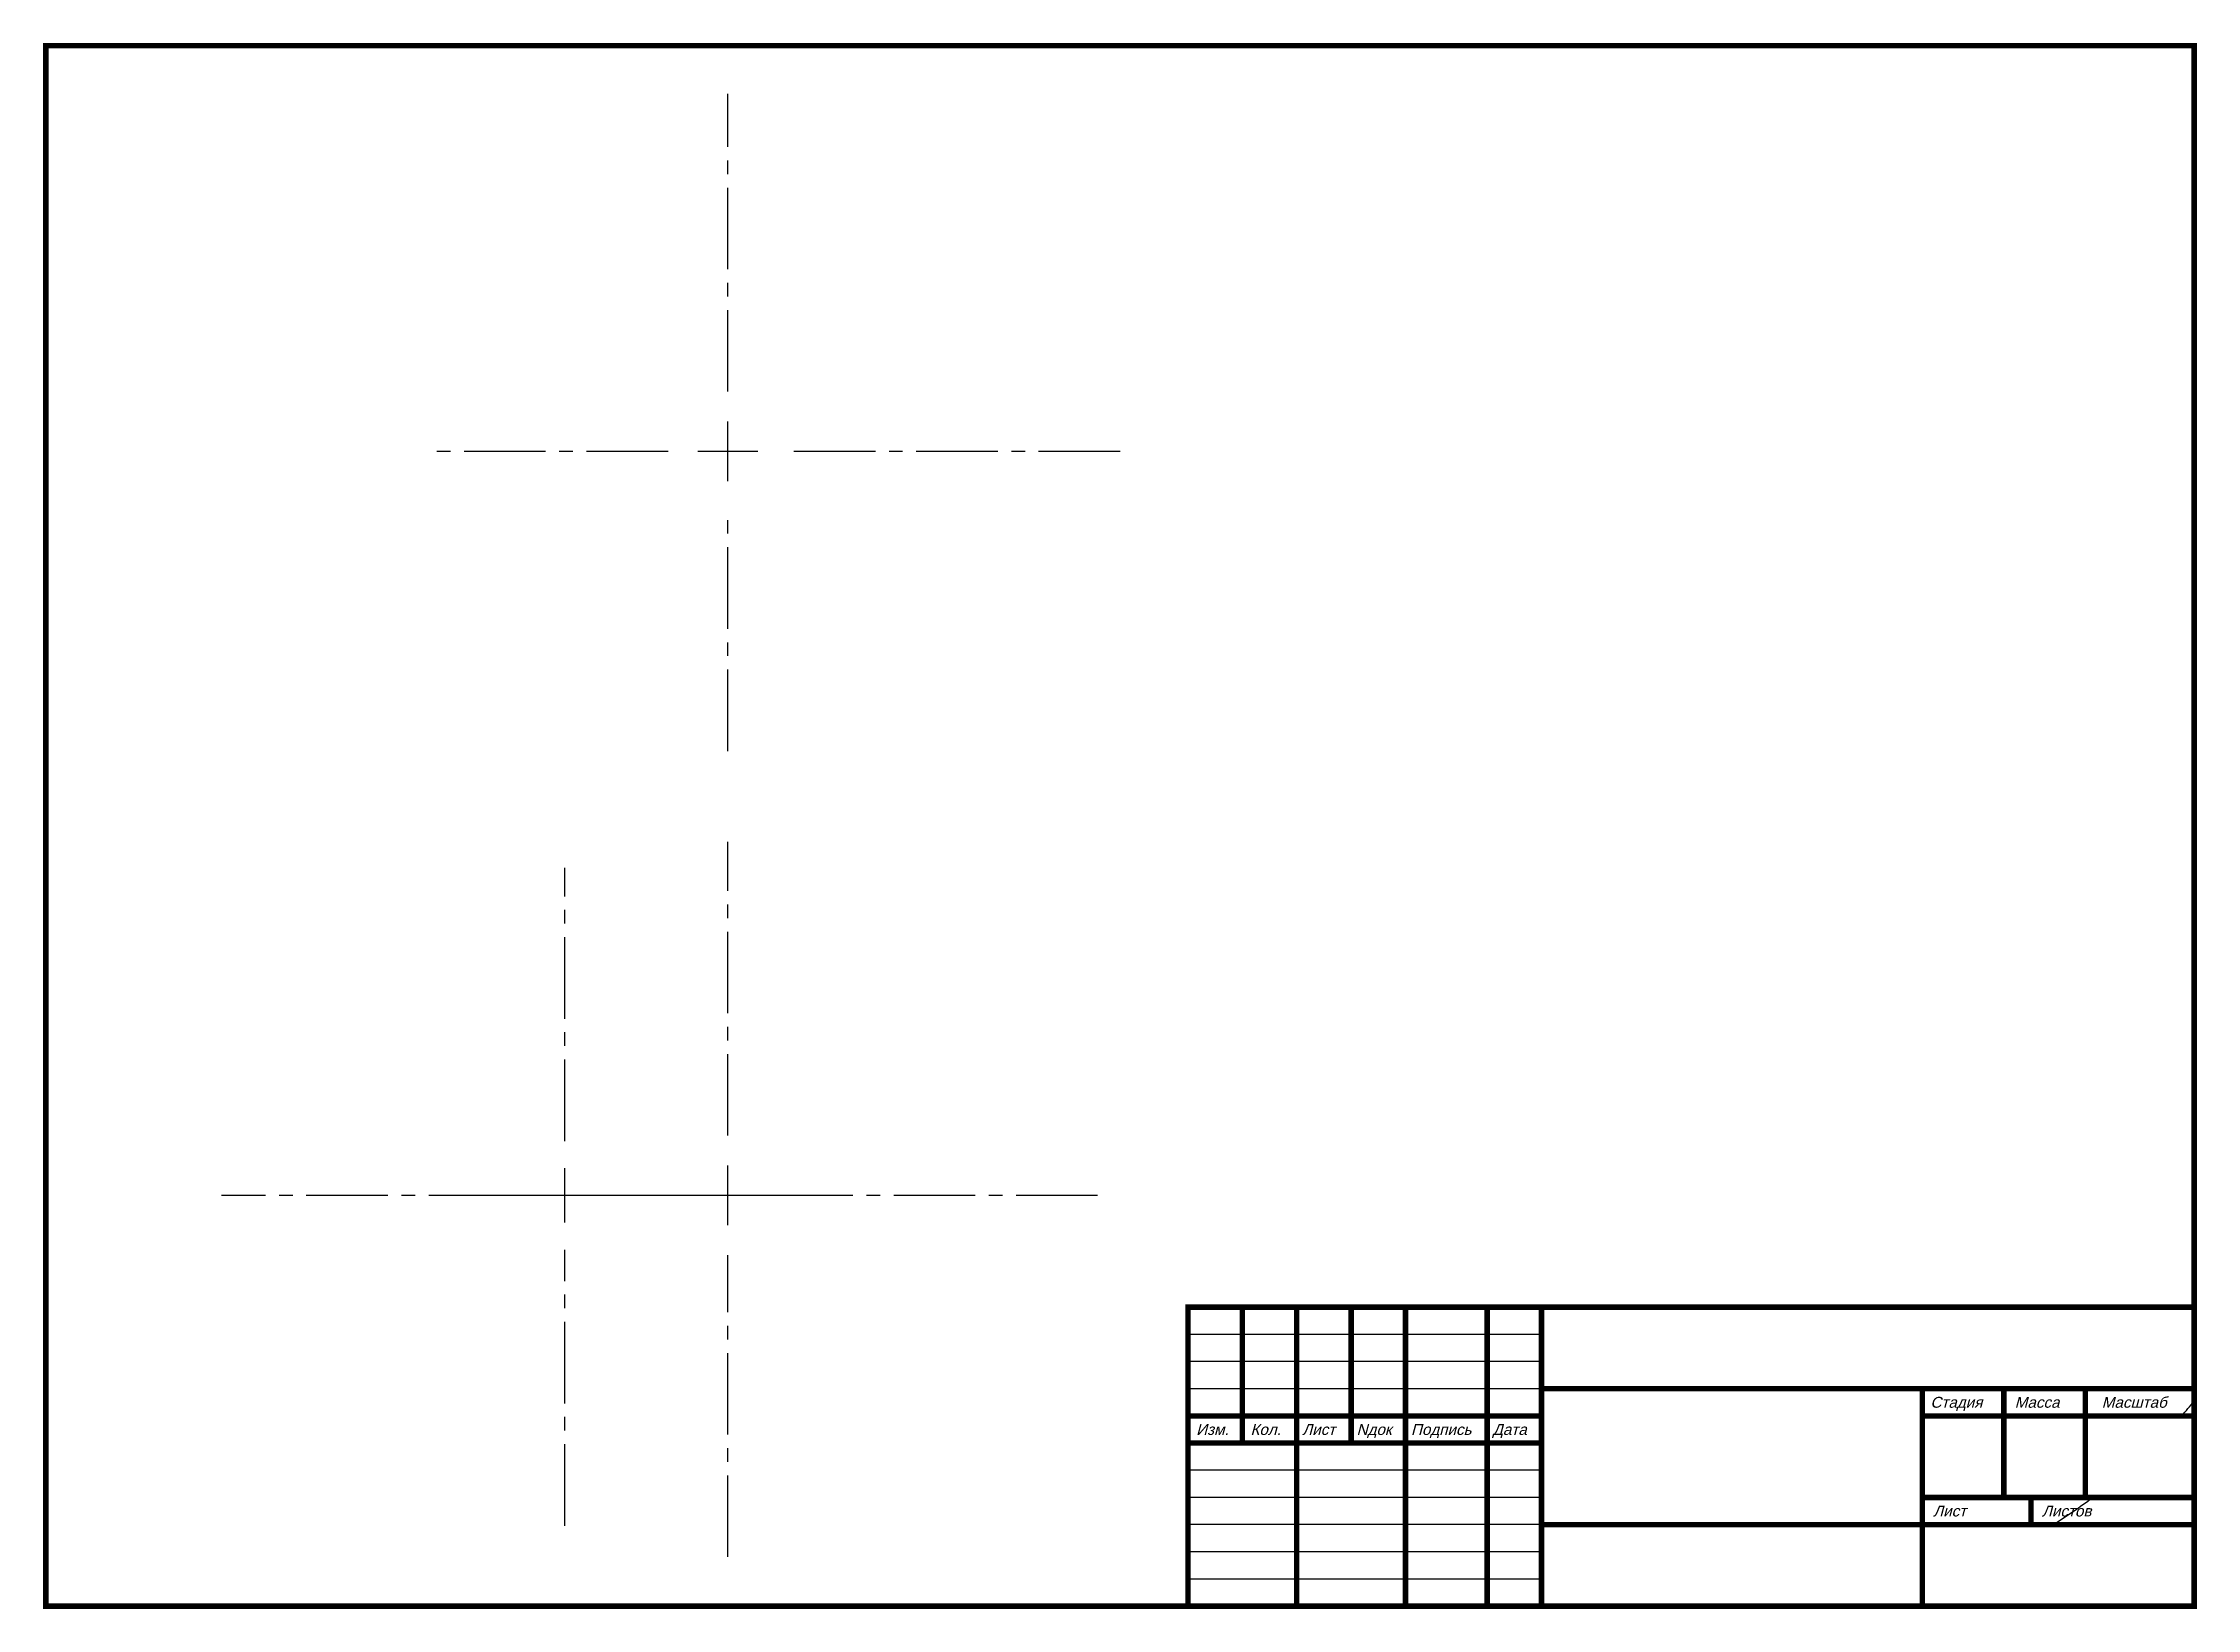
# Paper-space layout 'Лист1' of a CAD drawing. Header units: inches, sheet in millimetres. Extents: x 16 to 412, y -4 to 284.
import ezdxf

# ---------------------------------------------------------------- set-up
doc = ezdxf.new("R2010")
doc.units = ezdxf.units.IN
doc.header["$MEASUREMENT"] = 0
doc.linetypes.add('CENTER2', pattern=[1.125, 0.75, -0.125, 0.125, -0.125])
doc.layers.add('аннотация', color=250, linetype='CENTER2')
doc.styles.get("Standard").update_dxf_attribs({"font": 'arial.ttf'})

# ---------------------------------------------------------------- blocks, each defined once
blk = doc.blocks.new('*U24')
at = {"layer": 'аннотация', "color": 0, "linetype": 'CENTER2', "ltscale": 20, "transparency": 16777216}
for p, q in [((0, 11), (0, 65.78)), ((-72.14, 0), (-11, 0)), ((11, 0), (55.12, 0)), ((0, -55.12), (0, -11))]:
    blk.add_line(p, q, dxfattribs=at)
at = {"layer": 'аннотация', "color": 0, "linetype": 'Continuous', "ltscale": 20, "transparency": 16777216}
for p, q in [((0, -5.5), (0, 5.5)), ((-5.5, 0), (5.5, 0))]:
    blk.add_line(p, q, dxfattribs=at)
blk = doc.blocks.new('*U25')
at = {"layer": 'аннотация', "color": 0, "linetype": 'CENTER2', "ltscale": 20, "transparency": 16777216}
for p, q in [((0, 11), (0, 65.03)), ((-67.99, 0), (-11, 0)), ((11, 0), (55.12, 0)), ((0, -66.5), (0, -11))]:
    blk.add_line(p, q, dxfattribs=at)
at = {"layer": 'аннотация', "color": 0, "linetype": 'Continuous', "ltscale": 20, "transparency": 16777216}
for p, q in [((0, -5.5), (0, 5.5)), ((-5.5, 0), (5.5, 0))]:
    blk.add_line(p, q, dxfattribs=at)
blk = doc.blocks.new('*U26')
at = {"layer": 'аннотация', "color": 0, "linetype": 'CENTER2', "ltscale": 20, "transparency": 16777216}
for p, q in [((0, 10), (0, 60.27)), ((-50.12, 0), (-10, 0)), ((10, 0), (63.11, 0)), ((0, -60.74), (0, -10))]:
    blk.add_line(p, q, dxfattribs=at)
at = {"layer": 'аннотация', "color": 0, "linetype": 'Continuous', "ltscale": 20, "transparency": 16777216}
for p, q in [((0, -5), (0, 5)), ((-5, 0), (5, 0))]:
    blk.add_line(p, q, dxfattribs=at)

psp = doc.layouts.new('Лист1')

# ---------------------------------------------------------------- linework, layer by layer
for p, q in [((291.57, 46.07), (226.57, 46.07)), ((291.57, 41.07), (226.57, 41.07)), ((291.57, 36.07), (226.57, 36.07)), ((291.57, 21.07), (226.57, 21.07)), ((291.57, 16.07), (226.57, 16.07)), ((291.57, 11.07), (226.57, 11.07)), ((291.57, 6.07), (226.57, 6.07)), ((291.57, 1.07), (226.57, 1.07))]:
    psp.add_line(p, q)
at = {"const_width": 1}
psp.add_lwpolyline([(16.57, -3.93), (16.57, 283.07), (411.57, 283.07), (411.57, -3.93)], close=True, dxfattribs=at)
for points in [[(226.57, -3.93), (226.57, 51.07), (411.57, 51.07)], [(236.57, 26.07), (236.57, 51.07)], [(246.57, 51.07), (246.57, -3.93)], [(256.57, 51.07), (256.57, 26.07)], [(266.57, -3.93), (266.57, 51.07)], [(281.57, 51.07), (281.57, -3.93)], [(291.57, 51.07), (291.57, -3.93)], [(291.57, 36.07), (411.57, 36.07)], [(361.57, 36.07), (361.57, -3.93)], [(376.57, 36.07), (376.57, 16.07)], [(391.57, 36.07), (391.57, 16.07)], [(291.57, 31.07), (226.57, 31.07)], [(361.57, 31.07), (411.57, 31.07)], [(291.57, 26.07), (226.57, 26.07)], [(361.57, 16.07), (411.57, 16.07)], [(381.57, 16.07), (381.57, 11.07)], [(291.57, 11.07), (411.57, 11.07)]]:
    psp.add_lwpolyline(points, dxfattribs=at)
at = {"linetype": 'ByBlock', "lineweight": 25}
for start, end in [(318.3344, 320.1909), (302.1562, 306.7604)]:
    psp.add_arc((327.07, 104.19), 110, start, end, dxfattribs=at)

# ---------------------------------------------------------------- block references
at = {"layer": 'аннотация', "linetype": 'CENTER2', "ltscale": 20, "extrusion": (0, 0, -1)}
psp.add_blockref('*U24', (-141.97, 208.46), dxfattribs=at)
at = {"layer": 'аннотация', "linetype": 'CENTER2', "ltscale": 20, "extrusion": (0, 2.86248e-13, -1)}
for name, p in [('*U25', (-141.97, 71.62)), ('*U26', (-111.97, 71.62))]:
    psp.add_blockref(name, p, dxfattribs=at)

# ---------------------------------------------------------------- texts
at = {"oblique": 15}
for s, p in [('Стадия', (363.07, 32.57)), ('Масса', (378.57, 32.57)), ('Масштаб', (394.57, 32.57)), ('Изм.', (228.07, 27.57)), ('Кол.', (238.07, 27.57)), ('Лист', (247.57, 27.57)), ('Nдок', (257.57, 27.57)), ('Подпись', (267.57, 27.57)), ('Дата', (282.57, 27.57)), ('Лист', (363.57, 12.57)), ('Листов', (383.57, 12.57))]:
    psp.add_text(s, height=2, dxfattribs=at).set_placement(p)

doc.saveas('drawing.dxf')
